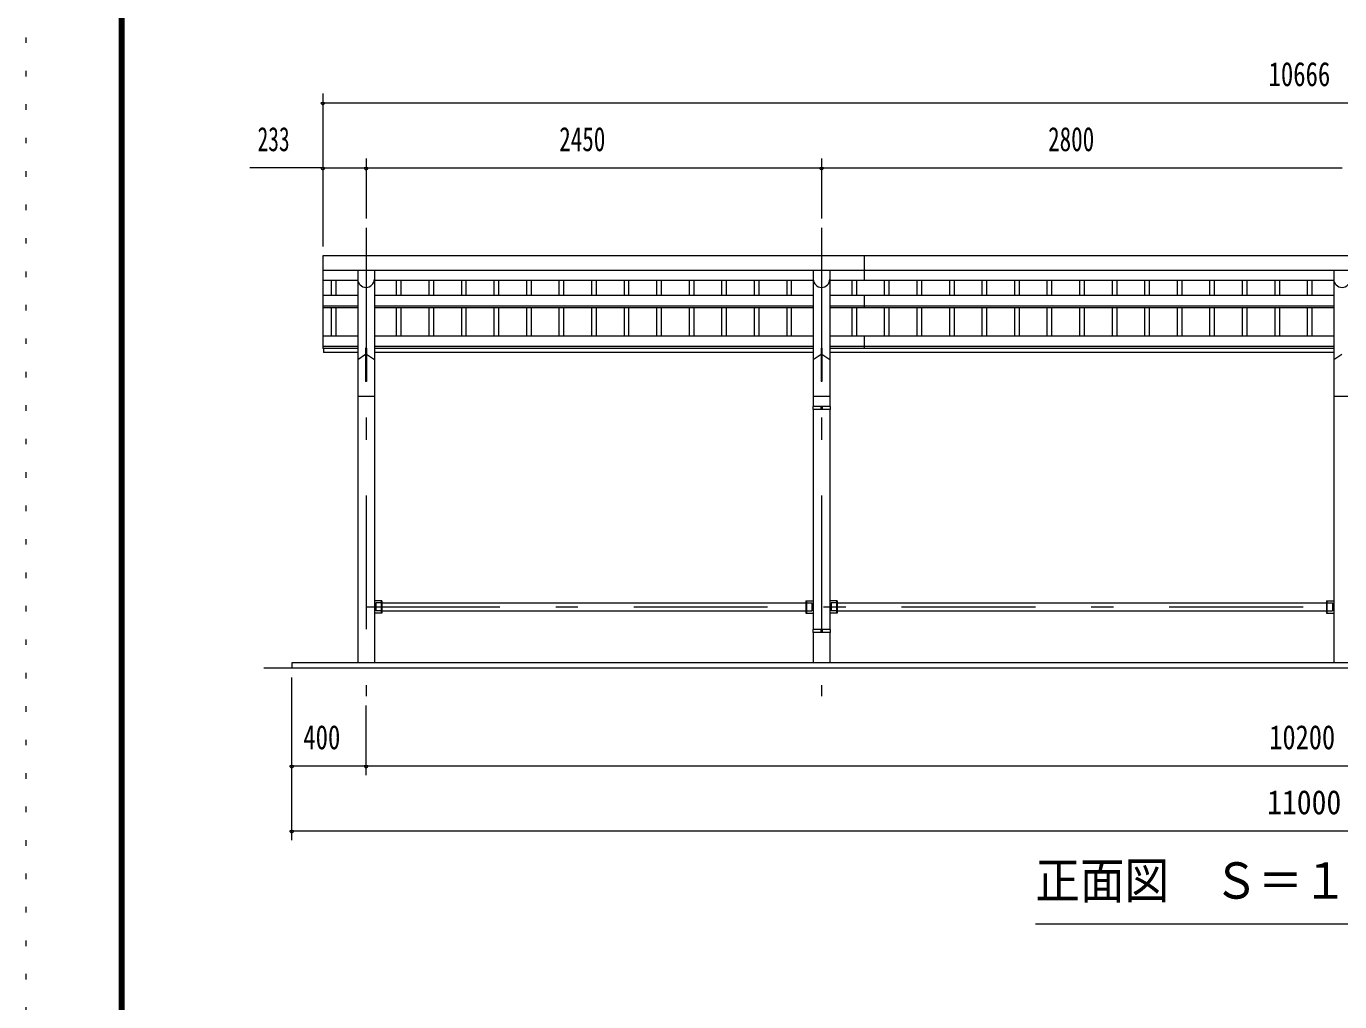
# Model space of a CAD drawing. Units: millimetres, scale not verified, with parts at other scales. Extents: x -25339 to 25345, y -10500 to 10500.
# Drawn here: x -4355 to 2710, y 0 to 5250 of the extents above; entities that cross this region are included whole.
import ezdxf
from ezdxf.enums import TextEntityAlignment as Align

# ---------------------------------------------------------------- set-up
doc = ezdxf.new("R2010")
doc.units = ezdxf.units.MM
doc.header["$LTSCALE"] = 60
doc.linetypes.add('USER3', pattern=[24, 12, -5, 2, -5])
doc.linetypes.add('USER4', pattern=[3, 0.5, -2.5])
for name, color, linetype, lineweight in [('0-2_1-05BOLD', 7, 'Continuous', 18), ('0-3_1-25CENTER', 3, 'USER3', 18), ('0-4_1-45THIN', 4, 'Continuous', 18), ('0-5_1-55DIM', 3, 'Continuous', 18), ('0-C_F-F', 5, 'Continuous', 18), ('0-D_F-E_J_ADD', 5, 'USER4', 18)]:
    doc.layers.add(name, color=color, linetype=linetype, lineweight=lineweight)
doc.styles.add('ＭＳ ゴシック', font='')
doc.styles.get('ＭＳ ゴシック').set_extended_font_data('MS Gothic')

msp = doc.modelspace()

# ---------------------------------------------------------------- linework, layer by layer
at = {"layer": '0-2_1-05BOLD'}
for p, q in [((153.12, 4014.67), (153.12, 3882.27)), ((-2759.88, 3937.52), (7906.12, 3937.52)), ((-2571.43, 3937.52), (-2571.43, 1824.67)), ((-2482.33, 3937.52), (-2482.33, 1824.67)), ((-121.43, 3937.52), (-121.43, 3202.67)), ((-32.33, 3937.52), (-32.33, 3202.67)), ((2678.57, 3937.52), (2678.57, 1824.67)), ((-2571.43, 3882.27), (-2759.88, 3882.27)), ((-121.43, 3882.27), (-2482.33, 3882.27)), ((2678.57, 3882.27), (-32.33, 3882.27)), ((-2759.88, 3802.96), (-2571.43, 3802.96)), ((-2759.88, 3745.26), (-2571.43, 3745.26)), ((-2482.33, 3802.96), (-121.43, 3802.96)), ((-2482.33, 3745.26), (-121.43, 3745.26)), ((-32.33, 3802.96), (2678.57, 3802.96)), ((-32.33, 3745.26), (2678.57, 3745.26)), ((153.12, 3802.96), (153.12, 3737.03)), ((-2759.88, 3737.03), (-2571.43, 3737.03)), ((-2482.33, 3737.03), (-121.43, 3737.03)), ((-32.33, 3737.03), (2678.57, 3737.03)), ((-2571.43, 3582.44), (-2759.88, 3582.44)), ((-121.43, 3582.44), (-2482.33, 3582.44)), ((2678.57, 3582.44), (-32.33, 3582.44)), ((153.12, 3582.44), (153.12, 3515.47)), ((-2571.43, 3527.34), (-2759.88, 3527.34)), ((-2571.43, 3515.47), (-2759.88, 3515.47)), ((-2754.88, 3515.47), (-2754.88, 3494.67)), ((-2571.43, 3494.67), (-2754.88, 3494.67)), ((-2571.43, 3457.25), (-2529.13, 3485.19)), ((-2524.63, 3517.89), (-2529.13, 3517.89)), ((-2529.13, 3517.89), (-2529.13, 3337.25)), ((-2524.63, 3485.19), (-2482.33, 3457.25)), ((-121.43, 3527.34), (-2482.33, 3527.34)), ((-121.43, 3515.47), (-2482.33, 3515.47)), ((-121.43, 3494.67), (-2482.33, 3494.67)), ((-121.43, 3457.25), (-79.13, 3485.19)), ((-74.63, 3517.89), (-74.63, 3337.25)), ((-74.63, 3485.19), (-32.33, 3457.25)), ((2678.57, 3527.34), (-32.33, 3527.34)), ((2678.57, 3515.47), (-32.33, 3515.47)), ((2678.57, 3494.67), (-32.33, 3494.67)), ((2678.57, 3457.25), (2720.87, 3485.19)), ((-74.63, 3337.25), (-79.13, 3337.25)), ((-2482.33, 3256.67), (-2571.43, 3256.67)), ((-32.33, 3256.67), (-121.43, 3256.67)), ((2767.67, 3256.67), (2678.57, 3256.67)), ((-123.03, 3202.67), (-123.03, 3186.67)), ((-30.73, 3202.67), (-123.03, 3202.67)), ((-30.73, 3186.67), (-123.03, 3186.67)), ((-121.43, 3186.67), (-121.43, 2002.67)), ((-79.93, 3202.67), (-79.93, 3186.67)), ((-79.93, 3194.67), (-73.83, 3194.67)), ((-73.83, 3202.67), (-73.83, 3186.67)), ((-32.33, 3186.67), (-32.33, 2002.67)), ((-30.73, 3202.67), (-30.73, 3186.67)), ((-2442.33, 2157.67), (-2482.33, 2157.67)), ((-2474.38, 2146.02), (-2474.38, 2103.32)), ((-2445.53, 2146.02), (-2474.38, 2146.02)), ((-2445.53, 2157.67), (-2445.53, 2091.67)), ((-2442.33, 2157.67), (-2442.33, 2091.67)), ((-2442.33, 2146.02), (-161.43, 2146.02)), ((-161.43, 2157.67), (-121.43, 2157.67)), ((-161.43, 2157.67), (-161.43, 2091.67)), ((-158.23, 2157.67), (-158.23, 2091.67)), ((7.67, 2157.67), (-32.33, 2157.67)), ((-24.38, 2146.02), (-24.38, 2103.32)), ((4.47, 2146.02), (-24.38, 2146.02)), ((4.47, 2157.67), (4.47, 2091.67)), ((7.67, 2146.02), (2638.57, 2146.02)), ((2638.57, 2157.67), (2678.57, 2157.67)), ((2641.77, 2157.67), (2641.77, 2091.67)), ((-2442.33, 2091.67), (-2482.33, 2091.67)), ((-2445.53, 2103.32), (-2474.38, 2103.32)), ((-2442.33, 2103.32), (-161.43, 2103.32)), ((-161.43, 2091.67), (-121.43, 2091.67)), ((-158.23, 2103.32), (-129.38, 2103.32)), ((4.47, 2103.32), (-24.38, 2103.32)), ((7.67, 2103.32), (2638.57, 2103.32)), ((2641.77, 2103.32), (2670.62, 2103.32)), ((-123.03, 2002.67), (-123.03, 1986.67)), ((-30.73, 2002.67), (-123.03, 2002.67)), ((-30.73, 1986.67), (-123.03, 1986.67)), ((-121.43, 1986.67), (-121.43, 1824.67)), ((-79.93, 2002.67), (-79.93, 1986.67)), ((-79.93, 1994.67), (-73.83, 1994.67)), ((-73.83, 2002.67), (-73.83, 1986.67)), ((-32.33, 1986.67), (-32.33, 1824.67)), ((-30.73, 2002.67), (-30.73, 1986.67)), ((8223.12, 1794.67), (-3076.88, 1794.67)), ((-2926.88, 1824.67), (-2926.88, 1794.67)), ((8073.12, 1824.67), (-2926.88, 1824.67))]:
    msp.add_line(p, q, dxfattribs=at)
for points in [[(7906.12, 4014.67), (-2759.88, 4014.67), (-2759.88, 3515.47)], [(-2524.63, 3517.89), (-2524.63, 3337.25), (-2529.13, 3337.25)], [(-74.63, 3517.89), (-79.13, 3517.89), (-79.13, 3337.25)], [(-158.23, 2146.02), (-129.38, 2146.02), (-129.38, 2103.32)], [(7.67, 2157.67), (7.67, 2091.67), (-32.33, 2091.67)], [(2638.57, 2157.67), (2638.57, 2091.67), (2678.57, 2091.67)], [(2641.77, 2146.02), (2670.62, 2146.02), (2670.62, 2103.32)]]:
    msp.add_lwpolyline(points, dxfattribs=at)
for centre in [(-2526.88, 3889.22), (-76.88, 3889.22), (2723.12, 3889.22)]:
    msp.add_arc(centre, 44.55, 180, 0, dxfattribs=at)
at = {"layer": '0-3_1-25CENTER'}
for p, q in [((-2526.88, 4164.67), (-2526.88, 1644.67)), ((-76.88, 4164.67), (-76.88, 1644.67)), ((-2526.88, 2124.67), (7673.12, 2124.67))]:
    msp.add_line(p, q, dxfattribs=at)
at = {"layer": '0-4_1-45THIN'}
for p, q in [((-2714.38, 3882.27), (-2714.38, 3802.96)), ((-2689.38, 3882.27), (-2689.38, 3802.96)), ((-2364.38, 3882.27), (-2364.38, 3802.96)), ((-2339.38, 3882.27), (-2339.38, 3802.96)), ((-2189.38, 3882.27), (-2189.38, 3802.96)), ((-2164.38, 3882.27), (-2164.38, 3802.96)), ((-2014.38, 3882.27), (-2014.38, 3802.96)), ((-1989.38, 3882.27), (-1989.38, 3802.96)), ((-1839.38, 3882.27), (-1839.38, 3802.96)), ((-1814.38, 3882.27), (-1814.38, 3802.96)), ((-1664.38, 3882.27), (-1664.38, 3802.96)), ((-1639.38, 3882.27), (-1639.38, 3802.96)), ((-1489.38, 3882.27), (-1489.38, 3802.96)), ((-1464.38, 3882.27), (-1464.38, 3802.96)), ((-1314.38, 3882.27), (-1314.38, 3802.96)), ((-1289.38, 3882.27), (-1289.38, 3802.96)), ((-1139.38, 3882.27), (-1139.38, 3802.96)), ((-1114.38, 3882.27), (-1114.38, 3802.96)), ((-964.38, 3882.27), (-964.38, 3802.96)), ((-939.38, 3882.27), (-939.38, 3802.96)), ((-789.38, 3882.27), (-789.38, 3802.96)), ((-764.38, 3882.27), (-764.38, 3802.96)), ((-614.38, 3882.27), (-614.38, 3802.96)), ((-589.38, 3882.27), (-589.38, 3802.96)), ((-439.38, 3882.27), (-439.38, 3802.96)), ((-414.38, 3882.27), (-414.38, 3802.96)), ((-264.38, 3882.27), (-264.38, 3802.96)), ((-239.38, 3882.27), (-239.38, 3802.96)), ((85.62, 3882.27), (85.62, 3802.96)), ((110.62, 3882.27), (110.62, 3802.96)), ((260.62, 3882.27), (260.62, 3802.96)), ((285.62, 3882.27), (285.62, 3802.96)), ((435.62, 3882.27), (435.62, 3802.96)), ((460.62, 3882.27), (460.62, 3802.96)), ((610.62, 3882.27), (610.62, 3802.96)), ((635.62, 3882.27), (635.62, 3802.96)), ((785.62, 3882.27), (785.62, 3802.96)), ((810.62, 3882.27), (810.62, 3802.96)), ((960.62, 3882.27), (960.62, 3802.96)), ((985.62, 3882.27), (985.62, 3802.96)), ((1135.62, 3882.27), (1135.62, 3802.96)), ((1160.62, 3882.27), (1160.62, 3802.96)), ((1310.62, 3882.27), (1310.62, 3802.96)), ((1335.62, 3882.27), (1335.62, 3802.96)), ((1485.62, 3882.27), (1485.62, 3802.96)), ((1510.62, 3882.27), (1510.62, 3802.96)), ((1660.62, 3882.27), (1660.62, 3802.96)), ((1685.62, 3882.27), (1685.62, 3802.96)), ((1835.62, 3882.27), (1835.62, 3802.96)), ((1860.62, 3882.27), (1860.62, 3802.96)), ((2010.62, 3882.27), (2010.62, 3802.96)), ((2035.62, 3882.27), (2035.62, 3802.96)), ((2185.62, 3882.27), (2185.62, 3802.96)), ((2210.62, 3882.27), (2210.62, 3802.96)), ((2360.62, 3882.27), (2360.62, 3802.96)), ((2385.62, 3882.27), (2385.62, 3802.96)), ((2535.62, 3882.27), (2535.62, 3802.96)), ((2560.62, 3882.27), (2560.62, 3802.96)), ((-2714.38, 3737.03), (-2714.38, 3582.44)), ((-2689.38, 3737.03), (-2689.38, 3582.44)), ((-2364.38, 3737.03), (-2364.38, 3582.44)), ((-2339.38, 3737.03), (-2339.38, 3582.44)), ((-2189.38, 3737.03), (-2189.38, 3582.44)), ((-2164.38, 3737.03), (-2164.38, 3582.44)), ((-2014.38, 3737.03), (-2014.38, 3582.44)), ((-1989.38, 3737.03), (-1989.38, 3582.44)), ((-1839.38, 3737.03), (-1839.38, 3582.44)), ((-1814.38, 3737.03), (-1814.38, 3582.44)), ((-1664.38, 3737.03), (-1664.38, 3582.44)), ((-1639.38, 3737.03), (-1639.38, 3582.44)), ((-1489.38, 3737.03), (-1489.38, 3582.44)), ((-1464.38, 3737.03), (-1464.38, 3582.44)), ((-1314.38, 3737.03), (-1314.38, 3582.44)), ((-1289.38, 3737.03), (-1289.38, 3582.44)), ((-1139.38, 3737.03), (-1139.38, 3582.44)), ((-1114.38, 3737.03), (-1114.38, 3582.44)), ((-964.38, 3737.03), (-964.38, 3582.44)), ((-939.38, 3737.03), (-939.38, 3582.44)), ((-789.38, 3737.03), (-789.38, 3582.44)), ((-764.38, 3737.03), (-764.38, 3582.44)), ((-614.38, 3737.03), (-614.38, 3582.44)), ((-589.38, 3737.03), (-589.38, 3582.44)), ((-439.38, 3737.03), (-439.38, 3582.44)), ((-414.38, 3737.03), (-414.38, 3582.44)), ((-264.38, 3737.03), (-264.38, 3582.44)), ((-239.38, 3737.03), (-239.38, 3582.44)), ((85.62, 3737.03), (85.62, 3582.44)), ((110.62, 3737.03), (110.62, 3582.44)), ((260.62, 3737.03), (260.62, 3582.44)), ((285.62, 3737.03), (285.62, 3582.44)), ((435.62, 3737.03), (435.62, 3582.44)), ((460.62, 3737.03), (460.62, 3582.44)), ((610.62, 3737.03), (610.62, 3582.44)), ((635.62, 3737.03), (635.62, 3582.44)), ((785.62, 3737.03), (785.62, 3582.44)), ((810.62, 3737.03), (810.62, 3582.44)), ((960.62, 3737.03), (960.62, 3582.44)), ((985.62, 3737.03), (985.62, 3582.44)), ((1135.62, 3737.03), (1135.62, 3582.44)), ((1160.62, 3737.03), (1160.62, 3582.44)), ((1310.62, 3737.03), (1310.62, 3582.44)), ((1335.62, 3737.03), (1335.62, 3582.44)), ((1485.62, 3737.03), (1485.62, 3582.44)), ((1510.62, 3737.03), (1510.62, 3582.44)), ((1660.62, 3737.03), (1660.62, 3582.44)), ((1685.62, 3737.03), (1685.62, 3582.44)), ((1835.62, 3737.03), (1835.62, 3582.44)), ((1860.62, 3737.03), (1860.62, 3582.44)), ((2010.62, 3737.03), (2010.62, 3582.44)), ((2035.62, 3737.03), (2035.62, 3582.44)), ((2185.62, 3737.03), (2185.62, 3582.44)), ((2210.62, 3737.03), (2210.62, 3582.44)), ((2360.62, 3737.03), (2360.62, 3582.44)), ((2385.62, 3737.03), (2385.62, 3582.44)), ((2535.62, 3737.03), (2535.62, 3582.44)), ((2560.62, 3737.03), (2560.62, 3582.44))]:
    msp.add_line(p, q, dxfattribs=at)
at = {"layer": '0-5_1-55DIM'}
for p, q in [((-2759.88, 4888.67), (-2759.88, 4064.67)), ((-2749.88, 4838.67), (-2769.88, 4838.67)), ((-2759.88, 4838.67), (7906.12, 4838.67)), ((-2526.88, 4538.67), (-2526.88, 4214.67)), ((-76.88, 4538.67), (-76.88, 4214.67)), ((-2759.88, 4488.67), (-3152.38, 4488.67)), ((-2749.88, 4488.67), (-2769.88, 4488.67)), ((-2759.88, 4488.67), (-2526.88, 4488.67)), ((-2516.88, 4488.67), (-2536.88, 4488.67)), ((-2526.88, 4488.67), (-76.88, 4488.67)), ((-66.88, 4488.67), (-86.88, 4488.67)), ((-76.88, 4488.67), (2723.12, 4488.67)), ((-2926.88, 869.67), (-2926.88, 1744.67)), ((-2526.88, 1219.67), (-2526.88, 1594.67)), ((-2916.88, 1269.67), (-2936.88, 1269.67)), ((-2926.88, 1269.67), (-2526.88, 1269.67)), ((-2516.88, 1269.67), (-2536.88, 1269.67)), ((-2526.88, 1269.67), (7673.12, 1269.67)), ((-2916.88, 919.67), (-2936.88, 919.67)), ((-2926.88, 919.67), (8073.12, 919.67)), ((1073.12, 419.67), (4073.12, 419.67))]:
    msp.add_line(p, q, dxfattribs=at)
for centre in [(-2759.88, 4838.67), (-2759.88, 4488.67), (-2526.88, 4488.67), (-76.88, 4488.67), (-2926.88, 1269.67), (-2526.88, 1269.67), (-2926.88, 919.67)]:
    msp.add_arc(centre, 10, 180, 0, dxfattribs=at)
at = {"layer": '0-C_F-F'}
for p, q in [((-3854.54, 10100), (-3854.54, -10000)), ((-3852.04, 10097.5), (-3852.04, -9997.5)), ((-3847.04, 10092.5), (-3847.04, -9992.5)), ((-3842.04, 10087.5), (-3842.04, -9987.5)), ((-3837.04, 10082.5), (-3837.04, -9982.5)), ((-3834.54, 10080), (-3834.54, -9980)), ((-3832.04, 10077.5), (-3832.04, -9977.5))]:
    msp.add_line(p, q, dxfattribs=at)
for points in [[(-3849.54, 10095), (-3849.54, -9995), (24840.45, -9995), (24840.45, 10095)], [(-3844.54, 10090), (-3844.54, -9990), (24835.46, -9990), (24835.46, 10090)], [(-3839.54, 10085), (-3839.54, -9985), (24830.45, -9985), (24830.45, 10085)], [(-3829.54, 10075), (-3829.54, -9975), (24820.45, -9975), (24820.45, 10075)]]:
    msp.add_lwpolyline(points, dxfattribs=at)
at = {"layer": '0-D_F-E_J_ADD'}
msp.add_lwpolyline([(-4354.54, -10500), (-4354.54, 10500), (25345.46, 10500)], dxfattribs=at)

# ---------------------------------------------------------------- texts
at = {"layer": '0-5_1-55DIM', "color": 7, "style": 'ＭＳ ゴシック'}
for s, height, width, p in [('10666', 130.2, 0.75, (2327.49, 4888.67)), ('233', 130.2, 0.65, (-3110.56, 4538.67)), ('2450', 130.2, 0.7, (-1487.89, 4538.67)), ('2800', 130.2, 0.7, (1141.85, 4538.67)), ('400', 130.2, 0.75, (-2864.51, 1319.67)), ('10200', 130.2, 0.8, (2331.38, 1319.67)), ('11000', 130.2, 0.9, (2320.07, 969.67)), ('正面図\u3000Ｓ＝１／５０', 195.4, 0.9, (1073.12, 496.31))]:
    msp.add_text(s, height=height, dxfattribs=dict(at, width=width)).set_placement(p, align=Align.BOTTOM_LEFT)

doc.saveas('drawing.dxf')
